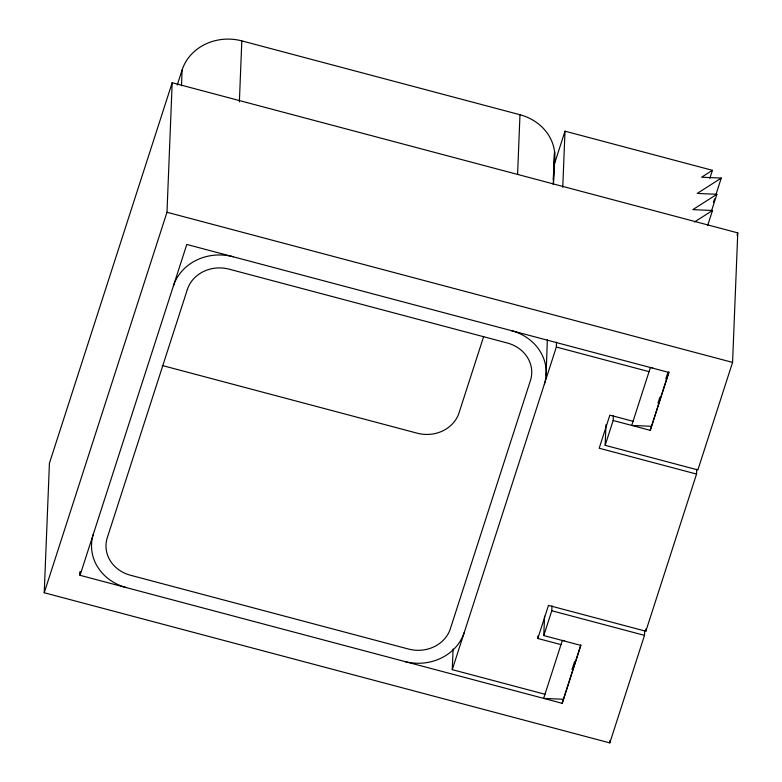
<?xml version="1.0" encoding="UTF-8"?>
<svg xmlns="http://www.w3.org/2000/svg" width="782" height="782" viewBox="0 0 782 782"><rect width="100%" height="100%" fill="white"/><g stroke="black" fill="none" stroke-linecap="round" stroke-linejoin="round"><path stroke-width="1.17" d="M546.041 375.966L547.351 339.593M644.7 630.527L644.505 635.365L609.813 742.9L44.232 592.746L49.432 463.227L172.187 82.726L737.768 232.88L732.568 362.398L697.876 469.933L605.16 445.32L605.982 424.743M44.232 592.746L166.986 212.254L172.187 82.726M181.483 85.795L182.118 69.94A48.249 43.147 2.3 0 1 241.824 40.889L519.981 114.739A48.249 43.147 2.3 0 1 553.861 165.276M239.37 101.865L241.824 40.889M544.976 694.26L452.26 669.646L453.091 648.913M517.576 174.494L519.981 114.739M553.255 184.376L554.575 151.64L553.255 179.479M560.987 644.622L537.811 638.474L537.908 636.03M613.362 415.662L613.166 420.501L650.253 430.344L668.933 372.447L186.79 244.453L80.047 575.317L80.204 571.671L80.047 575.317L562.19 703.311L580.87 645.414L543.783 635.571L544.555 616.196M452.26 669.646L556.334 347.042L556.53 342.164M562.757 187.279L565.005 131.18L712.431 170.32L709.821 178.394M543.783 635.571L551.789 610.752L551.984 605.913M609.813 742.9L609.911 740.476M537.811 638.474L548.485 605.385L645.844 631.23L645.942 628.796M645.844 631.23L696.547 474.068L696.742 469.19M553.451 184.308L554.712 160.095M562.19 703.311L580.84 644.837M650.253 430.344L668.903 371.87M177.26 85.013L182.118 69.94M483.696 336.416L459.034 412.857A33.773 30.195 2.3 0 1 417.236 433.199L162.265 365.507M553.773 165.989L565.005 131.18M605.16 445.32L613.166 420.501M713.438 202.323L714.553 198.863M716.048 194.239L721.258 178.081L701.62 177.211L712.431 170.32M711.669 210.446L716.879 194.288L697.241 193.418L721.258 178.081M707.661 225.499L712.5 210.495L692.862 209.625L716.879 194.288M571.974 669.695L574.584 661.611M657.965 403.15L659.842 397.354M665.814 378.83L667.681 373.034M737.025 235.196L737.768 232.88M694.484 221.99L712.5 210.495M652.696 367.628L650.389 367.52L631.709 425.428L651.347 426.298M564.633 640.595L562.326 640.487L543.646 698.394L563.284 699.264M166.986 212.254L732.568 362.398M556.334 347.042L649.05 371.655M633.039 421.293L609.862 415.134L599.188 448.223L696.547 474.068M551.789 610.752L644.505 635.365M511.311 330.6A48.249 43.147 2.3 0 1 544.331 384.265M464.264 632.423A48.249 43.147 2.3 0 1 404.568 661.474M126.41 587.624A48.249 43.147 2.3 0 1 93.39 533.959M173.448 285.811A48.249 43.147 2.3 0 1 233.153 256.76M187.357 289.496L107.3 537.654A33.773 30.195 2.3 0 0 130.408 575.22L408.566 649.06A33.773 30.195 2.3 0 0 450.364 628.728L530.421 380.58A33.773 30.195 2.3 0 0 507.303 343.005L229.155 269.164A33.773 30.195 2.3 0 0 187.357 289.496"/></g></svg>
